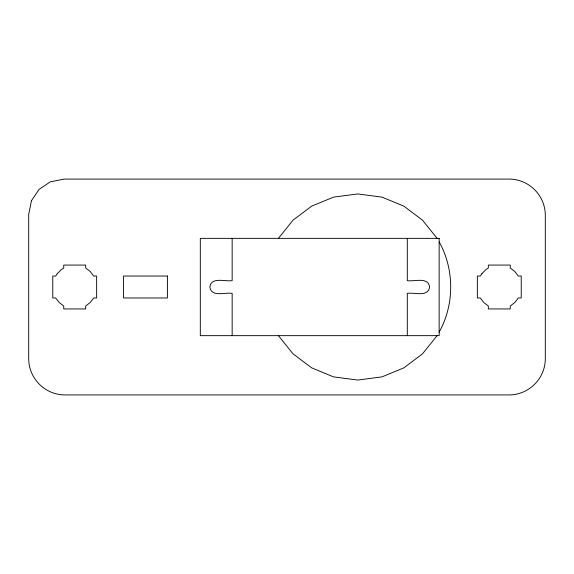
<?xml version="1.0" encoding="UTF-8"?>
<svg xmlns="http://www.w3.org/2000/svg" width="574" height="574" viewBox="0 0 574 574"><rect width="100%" height="100%" fill="white"/><g stroke="black" fill="none" stroke-linecap="round" stroke-linejoin="round"><path stroke-width="0.86" d="M439.153 332.138C454.529 304.586 454.529 269.407 439.153 241.862M278.433 238.353L293.02 220.172L311.653 206.159L333.516 197.133L357.767 193.94L382.011 197.133L403.874 206.159L422.514 220.172L437.101 238.353M437.094 335.654L422.514 353.828L403.874 367.841L382.011 376.867L357.767 380.06L333.516 376.867L311.66 367.841L293.02 353.828L278.433 335.654M407.303 238.353L407.303 280.636C414.026 281.877 428.269 276.453 429.596 287C428.269 297.547 414.026 292.13 407.303 293.371L407.303 335.654M232.161 238.353L232.161 280.636C225.439 281.877 211.196 276.453 209.869 287C211.196 297.547 225.439 292.13 232.161 293.371L232.161 335.654M31.47 200.663L28.7 214.468L28.7 359.532C29.224 378.804 44.822 394.403 64.087 394.919L509.913 394.919C529.185 394.403 544.783 378.804 545.3 359.532L545.3 214.468C544.783 195.196 529.185 179.597 509.913 179.081L64.087 179.081L50.29 181.85L39.046 189.42L31.47 200.663M57.3 273.647L55.707 276.037L52.765 276.037L52.765 297.971L55.707 297.971L59.194 302.512L63.736 306.007L63.736 308.941L85.677 308.941L85.677 306.007L90.218 302.512L93.706 297.971L96.64 297.971L96.64 276.037L93.706 276.037L90.218 271.495L85.677 268.008L85.677 265.066L63.736 265.066L63.736 268.008L61.346 269.601L57.3 273.647M481.902 273.647L480.302 276.037L477.36 276.037L477.36 297.971L480.302 297.971L483.789 302.512L488.338 306.007L488.338 308.941L510.272 308.941L510.272 306.007L514.813 302.512L518.308 297.971L521.235 297.971L521.235 276.037L518.308 276.037L514.813 271.495L510.272 268.008L510.272 265.066L488.338 265.066L488.338 268.008L485.941 269.601L481.902 273.647M439.153 238.353L200.312 238.353L200.312 335.654L439.153 335.654L439.153 238.353M167.407 276.029L123.532 276.029L123.532 297.971L167.407 297.971L167.407 276.029"/></g></svg>
